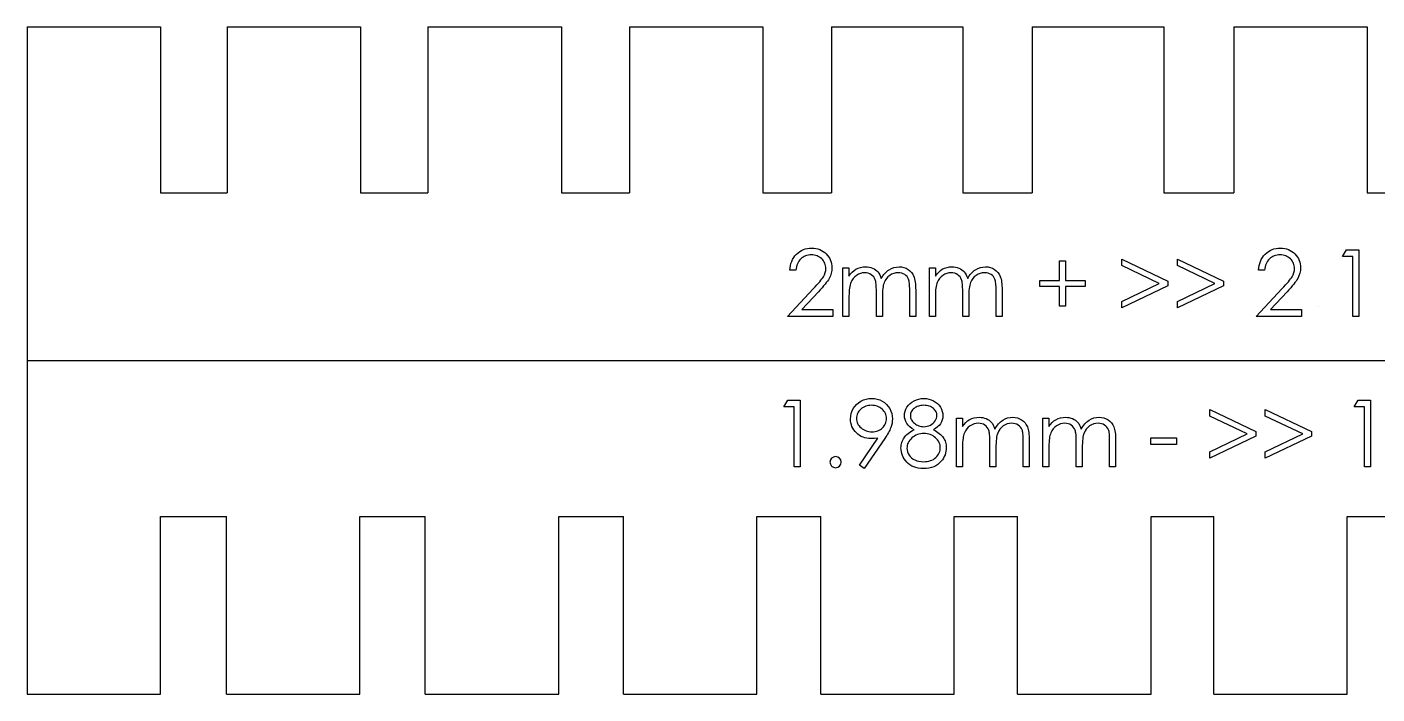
# Model space of a CAD drawing. Header units: millimetres. Extents: x -32 to 53.9, y -10 to 14.
# Drawn here: x -32 to 8.47, y -10 to 10 of the extents above; entities that cross this region are included whole.
import ezdxf

# ---------------------------------------------------------------- set-up
doc = ezdxf.new("R2010")
doc.units = ezdxf.units.MM

msp = doc.modelspace()

# ---------------------------------------------------------------- linework, layer by layer
at = {"color": 7, "linetype": 'Continuous'}
for p, q in [((-32, 10), (-28, 10)), ((-32, 10), (-32, -10)), ((-28, 10), (-28, 5.026)), ((-26, 10), (-22, 10)), ((-26, 10), (-26, 5.026)), ((-22, 10), (-22, 5.026)), ((-19.98, 10), (-15.98, 10)), ((-19.98, 10), (-19.98, 5.026)), ((-15.98, 10), (-15.98, 5.026)), ((-13.94, 10), (-9.94, 10)), ((-13.94, 10), (-13.94, 5.026)), ((-13.94, 10), (-9.94, 10)), ((-9.94, 10), (-9.94, 5.026)), ((-7.88, 10), (-7.88, 5.026)), ((-7.88, 10), (-3.94, 10)), ((-7.88, 10), (-3.94, 10)), ((-3.94, 10), (-3.94, 5.026)), ((-1.86, 10), (2.08, 10)), ((-1.86, 10), (-1.86, 5.026)), ((-1.86, 10), (2.08, 10)), ((2.08, 10), (2.08, 5.026)), ((4.18, 10), (4.18, 5.026)), ((4.18, 10), (8.18, 10)), ((8.18, 10), (8.18, 5.026)), ((-28, 5.026), (-26, 5.026)), ((-22, 5.026), (-19.98, 5.026)), ((-15.98, 5.026), (-13.94, 5.026)), ((-9.94, 5.026), (-7.88, 5.026)), ((-3.94, 5.026), (-1.86, 5.026)), ((2.08, 5.026), (4.18, 5.026)), ((8.18, 5.026), (10.3, 5.026)), ((6.708, 1.629), (6.708, 1.629)), ((-32, 0), (32, 0)), ((-28, -10), (-28, -4.674)), ((-28, -4.674), (-26.02, -4.674)), ((-26.02, -10), (-26.02, -4.674)), ((-22.02, -10), (-22.02, -4.674)), ((-22.02, -4.674), (-20.06, -4.674)), ((-20.06, -10), (-20.06, -4.674)), ((-16.06, -10), (-16.06, -4.674)), ((-16.06, -4.674), (-14.12, -4.674)), ((-14.12, -10), (-14.12, -4.674)), ((-10.12, -4.674), (-8.2, -4.674)), ((-10.12, -10), (-10.12, -4.674)), ((-8.2, -10), (-8.2, -4.674)), ((-4.2, -4.674), (-2.3, -4.674)), ((-4.2, -10), (-4.2, -4.674)), ((-2.3, -10), (-2.3, -4.674)), ((1.7, -4.674), (3.58, -4.674)), ((1.7, -10), (1.7, -4.674)), ((3.58, -10), (3.58, -4.674)), ((7.58, -10), (7.58, -4.674)), ((7.58, -4.674), (9.44, -4.674)), ((-32, -10), (-28, -10)), ((-26.02, -10), (-22.02, -10)), ((-20.06, -10), (-16.06, -10)), ((-14.12, -10), (-10.12, -10)), ((-8.2, -10), (-4.2, -10)), ((-2.3, -10), (1.7, -10)), ((3.58, -10), (7.58, -10))]:
    msp.add_line(p, q, dxfattribs=at)
at = {"color": 7, "linetype": 'Continuous', "flags": 128}
for points in [[(-8.946, 2.706), (-9.125, 2.706), (-9.125, 2.706), (-9.121, 2.777), (-9.11, 2.845), (-9.095, 2.91), (-9.073, 2.971), (-9.046, 3.03), (-9.014, 3.085), (-8.976, 3.137), (-8.932, 3.185), (-8.884, 3.229), (-8.833, 3.267), (-8.78, 3.299), (-8.724, 3.326), (-8.665, 3.346), (-8.604, 3.361), (-8.54, 3.37), (-8.473, 3.373), (-8.473, 3.373), (-8.407, 3.37), (-8.345, 3.361), (-8.285, 3.348), (-8.229, 3.328), (-8.176, 3.303), (-8.126, 3.273), (-8.079, 3.237), (-8.036, 3.195), (-7.997, 3.15), (-7.963, 3.103), (-7.934, 3.054), (-7.911, 3.003), (-7.893, 2.949), (-7.879, 2.894), (-7.872, 2.837), (-7.869, 2.778), (-7.869, 2.778), (-7.874, 2.695), (-7.89, 2.614), (-7.915, 2.536), (-7.952, 2.461), (-7.975, 2.423), (-8.003, 2.381), (-8.036, 2.335), (-8.074, 2.287), (-8.117, 2.235), (-8.164, 2.18), (-8.216, 2.122), (-8.274, 2.06), (-8.274, 2.06), (-8.774, 1.526), (-8.774, 1.526), (-7.843, 1.526), (-7.843, 1.526), (-7.843, 1.321), (-7.843, 1.321), (-9.202, 1.321), (-9.202, 1.321), (-8.427, 2.149), (-8.427, 2.149), (-8.37, 2.208), (-8.319, 2.264), (-8.273, 2.315), (-8.232, 2.362), (-8.196, 2.406), (-8.165, 2.445), (-8.14, 2.481), (-8.12, 2.512), (-8.089, 2.572), (-8.066, 2.634), (-8.053, 2.697), (-8.049, 2.762), (-8.049, 2.762), (-8.051, 2.803), (-8.057, 2.842), (-8.066, 2.88), (-8.08, 2.916), (-8.098, 2.951), (-8.119, 2.985), (-8.145, 3.017), (-8.174, 3.048), (-8.207, 3.076), (-8.241, 3.1), (-8.276, 3.121), (-8.314, 3.137), (-8.354, 3.151), (-8.395, 3.16), (-8.438, 3.165), (-8.482, 3.167), (-8.482, 3.167), (-8.529, 3.165), (-8.574, 3.16), (-8.617, 3.15), (-8.658, 3.137), (-8.697, 3.12), (-8.734, 3.099), (-8.768, 3.074), (-8.801, 3.046), (-8.831, 3.014), (-8.858, 2.979), (-8.881, 2.941), (-8.901, 2.901), (-8.917, 2.856), (-8.93, 2.809), (-8.94, 2.759), (-8.946, 2.706)], [(5.105, 2.706), (4.926, 2.706), (4.926, 2.706), (4.931, 2.777), (4.941, 2.845), (4.957, 2.91), (4.978, 2.971), (5.005, 3.03), (5.038, 3.085), (5.076, 3.137), (5.119, 3.185), (5.167, 3.229), (5.218, 3.267), (5.271, 3.299), (5.327, 3.326), (5.386, 3.346), (5.447, 3.361), (5.511, 3.37), (5.578, 3.373), (5.578, 3.373), (5.644, 3.37), (5.707, 3.361), (5.766, 3.348), (5.822, 3.328), (5.875, 3.303), (5.925, 3.273), (5.972, 3.237), (6.015, 3.195), (6.054, 3.15), (6.088, 3.103), (6.117, 3.054), (6.141, 3.003), (6.159, 2.949), (6.172, 2.894), (6.179, 2.837), (6.182, 2.778), (6.182, 2.778), (6.177, 2.695), (6.161, 2.614), (6.136, 2.536), (6.099, 2.461), (6.076, 2.423), (6.048, 2.381), (6.015, 2.335), (5.978, 2.287), (5.935, 2.235), (5.887, 2.18), (5.835, 2.122), (5.778, 2.06), (5.778, 2.06), (5.277, 1.526), (5.277, 1.526), (6.208, 1.526), (6.208, 1.526), (6.208, 1.321), (6.208, 1.321), (4.849, 1.321), (4.849, 1.321), (5.625, 2.149), (5.625, 2.149), (5.681, 2.208), (5.732, 2.264), (5.778, 2.315), (5.819, 2.362), (5.855, 2.406), (5.886, 2.445), (5.911, 2.481), (5.931, 2.512), (5.963, 2.572), (5.985, 2.634), (5.998, 2.697), (6.003, 2.762), (6.003, 2.762), (6.001, 2.803), (5.995, 2.842), (5.985, 2.88), (5.972, 2.916), (5.953, 2.951), (5.932, 2.985), (5.907, 3.017), (5.877, 3.048), (5.845, 3.076), (5.81, 3.1), (5.775, 3.121), (5.737, 3.137), (5.697, 3.151), (5.657, 3.16), (5.614, 3.165), (5.569, 3.167), (5.569, 3.167), (5.522, 3.165), (5.477, 3.16), (5.434, 3.15), (5.393, 3.137), (5.355, 3.12), (5.318, 3.099), (5.283, 3.074), (5.25, 3.046), (5.22, 3.014), (5.193, 2.979), (5.17, 2.941), (5.15, 2.901), (5.134, 2.856), (5.121, 2.809), (5.111, 2.759), (5.105, 2.706)], [(7.556, 3.321), (7.926, 3.321), (7.926, 3.321), (7.926, 1.321), (7.926, 1.321), (7.746, 1.321), (7.746, 1.321), (7.746, 3.116), (7.746, 3.116), (7.439, 3.116), (7.439, 3.116), (7.556, 3.321)], [(-1.049, 2.398), (-1.049, 2.988), (-1.049, 2.988), (-0.869, 2.988), (-0.869, 2.988), (-0.869, 2.398), (-0.869, 2.398), (-0.279, 2.398), (-0.279, 2.398), (-0.279, 2.219), (-0.279, 2.219), (-0.869, 2.219), (-0.869, 2.219), (-0.869, 1.629), (-0.869, 1.629), (-1.049, 1.629), (-1.049, 1.629), (-1.049, 2.219), (-1.049, 2.219), (-1.638, 2.219), (-1.638, 2.219), (-1.638, 2.398), (-1.638, 2.398), (-1.049, 2.398)], [(0.823, 1.773), (1.946, 2.308), (1.946, 2.308), (0.823, 2.844), (0.823, 2.844), (0.823, 3.039), (0.823, 3.039), (2.208, 2.379), (2.208, 2.379), (2.208, 2.238), (2.208, 2.238), (0.823, 1.578), (0.823, 1.578), (0.823, 1.773)], [(2.49, 1.773), (3.613, 2.308), (3.613, 2.308), (2.49, 2.844), (2.49, 2.844), (2.49, 3.039), (2.49, 3.039), (3.875, 2.379), (3.875, 2.379), (3.875, 2.238), (3.875, 2.238), (2.49, 1.578), (2.49, 1.578), (2.49, 1.773)], [(-7.536, 2.783), (-7.356, 2.783), (-7.356, 2.783), (-7.356, 2.529), (-7.356, 2.529), (-7.307, 2.594), (-7.256, 2.651), (-7.205, 2.697), (-7.153, 2.734), (-7.153, 2.734), (-7.081, 2.767), (-7.006, 2.79), (-6.93, 2.804), (-6.852, 2.808), (-6.852, 2.808), (-6.799, 2.806), (-6.748, 2.798), (-6.698, 2.785), (-6.649, 2.766), (-6.603, 2.744), (-6.562, 2.717), (-6.525, 2.688), (-6.492, 2.655), (-6.463, 2.616), (-6.436, 2.57), (-6.41, 2.517), (-6.387, 2.455), (-6.387, 2.455), (-6.363, 2.498), (-6.337, 2.537), (-6.31, 2.574), (-6.282, 2.608), (-6.252, 2.639), (-6.22, 2.668), (-6.188, 2.695), (-6.153, 2.718), (-6.082, 2.758), (-6.007, 2.786), (-5.931, 2.803), (-5.851, 2.808), (-5.851, 2.808), (-5.778, 2.804), (-5.709, 2.79), (-5.644, 2.766), (-5.584, 2.732), (-5.53, 2.691), (-5.483, 2.641), (-5.444, 2.585), (-5.412, 2.52), (-5.399, 2.484), (-5.388, 2.444), (-5.378, 2.399), (-5.37, 2.35), (-5.364, 2.298), (-5.36, 2.24), (-5.357, 2.179), (-5.356, 2.113), (-5.356, 2.113), (-5.356, 1.321), (-5.356, 1.321), (-5.536, 1.321), (-5.536, 1.321), (-5.536, 2.114), (-5.536, 2.114), (-5.536, 2.17), (-5.538, 2.221), (-5.54, 2.268), (-5.544, 2.311), (-5.549, 2.348), (-5.555, 2.382), (-5.562, 2.411), (-5.57, 2.435), (-5.59, 2.476), (-5.616, 2.514), (-5.648, 2.547), (-5.686, 2.576), (-5.729, 2.599), (-5.776, 2.616), (-5.827, 2.626), (-5.882, 2.629), (-5.882, 2.629), (-5.95, 2.624), (-6.014, 2.609), (-6.077, 2.584), (-6.135, 2.549), (-6.189, 2.506), (-6.235, 2.455), (-6.273, 2.399), (-6.303, 2.335), (-6.316, 2.299), (-6.327, 2.258), (-6.335, 2.21), (-6.343, 2.157), (-6.349, 2.099), (-6.353, 2.035), (-6.355, 1.965), (-6.356, 1.89), (-6.356, 1.89), (-6.356, 1.321), (-6.356, 1.321), (-6.536, 1.321), (-6.536, 1.321), (-6.536, 2.064), (-6.536, 2.064), (-6.536, 2.127), (-6.538, 2.185), (-6.54, 2.238), (-6.544, 2.285), (-6.549, 2.327), (-6.555, 2.364), (-6.561, 2.395), (-6.569, 2.421), (-6.589, 2.466), (-6.615, 2.506), (-6.647, 2.542), (-6.686, 2.572), (-6.729, 2.597), (-6.777, 2.615), (-6.828, 2.625), (-6.883, 2.629), (-6.883, 2.629), (-6.948, 2.624), (-7.011, 2.609), (-7.072, 2.585), (-7.131, 2.551), (-7.184, 2.508), (-7.231, 2.459), (-7.27, 2.403), (-7.301, 2.34), (-7.314, 2.305), (-7.325, 2.266), (-7.335, 2.222), (-7.342, 2.173), (-7.349, 2.121), (-7.353, 2.064), (-7.355, 2.002), (-7.356, 1.936), (-7.356, 1.936), (-7.356, 1.321), (-7.356, 1.321), (-7.536, 1.321), (-7.536, 1.321), (-7.536, 2.783)], [(-4.946, 2.783), (-4.766, 2.783), (-4.766, 2.783), (-4.766, 2.529), (-4.766, 2.529), (-4.717, 2.594), (-4.666, 2.651), (-4.615, 2.697), (-4.564, 2.734), (-4.564, 2.734), (-4.491, 2.767), (-4.417, 2.79), (-4.341, 2.804), (-4.262, 2.808), (-4.262, 2.808), (-4.21, 2.806), (-4.158, 2.798), (-4.108, 2.785), (-4.06, 2.766), (-4.014, 2.744), (-3.972, 2.717), (-3.935, 2.688), (-3.903, 2.655), (-3.873, 2.616), (-3.846, 2.57), (-3.821, 2.517), (-3.797, 2.455), (-3.797, 2.455), (-3.773, 2.498), (-3.748, 2.537), (-3.72, 2.574), (-3.692, 2.608), (-3.662, 2.639), (-3.631, 2.668), (-3.598, 2.695), (-3.563, 2.718), (-3.492, 2.758), (-3.417, 2.786), (-3.341, 2.803), (-3.261, 2.808), (-3.261, 2.808), (-3.188, 2.804), (-3.119, 2.79), (-3.055, 2.766), (-2.994, 2.732), (-2.94, 2.691), (-2.893, 2.641), (-2.854, 2.585), (-2.823, 2.52), (-2.809, 2.484), (-2.798, 2.444), (-2.788, 2.399), (-2.78, 2.35), (-2.774, 2.298), (-2.77, 2.24), (-2.767, 2.179), (-2.766, 2.113), (-2.766, 2.113), (-2.766, 1.321), (-2.766, 1.321), (-2.946, 1.321), (-2.946, 1.321), (-2.946, 2.114), (-2.946, 2.114), (-2.946, 2.17), (-2.948, 2.221), (-2.951, 2.268), (-2.954, 2.311), (-2.959, 2.348), (-2.965, 2.382), (-2.972, 2.411), (-2.98, 2.435), (-3, 2.476), (-3.026, 2.514), (-3.058, 2.547), (-3.096, 2.576), (-3.139, 2.599), (-3.186, 2.616), (-3.237, 2.626), (-3.292, 2.629), (-3.292, 2.629), (-3.36, 2.624), (-3.425, 2.609), (-3.487, 2.584), (-3.546, 2.549), (-3.599, 2.506), (-3.645, 2.455), (-3.683, 2.399), (-3.714, 2.335), (-3.726, 2.299), (-3.737, 2.258), (-3.746, 2.21), (-3.753, 2.157), (-3.759, 2.099), (-3.763, 2.035), (-3.766, 1.965), (-3.766, 1.89), (-3.766, 1.89), (-3.766, 1.321), (-3.766, 1.321), (-3.946, 1.321), (-3.946, 1.321), (-3.946, 2.064), (-3.946, 2.064), (-3.946, 2.127), (-3.948, 2.185), (-3.951, 2.238), (-3.954, 2.285), (-3.959, 2.327), (-3.965, 2.364), (-3.972, 2.395), (-3.98, 2.421), (-3.999, 2.466), (-4.025, 2.506), (-4.058, 2.542), (-4.096, 2.572), (-4.139, 2.597), (-4.187, 2.615), (-4.238, 2.625), (-4.294, 2.629), (-4.294, 2.629), (-4.359, 2.624), (-4.422, 2.609), (-4.482, 2.585), (-4.541, 2.551), (-4.595, 2.508), (-4.641, 2.459), (-4.68, 2.403), (-4.711, 2.34), (-4.724, 2.305), (-4.735, 2.266), (-4.745, 2.222), (-4.752, 2.173), (-4.759, 2.121), (-4.763, 2.064), (-4.766, 2.002), (-4.766, 1.936), (-4.766, 1.936), (-4.766, 1.321), (-4.766, 1.321), (-4.946, 1.321), (-4.946, 1.321), (-4.946, 2.783)], [(-9.193, -1.189), (-8.823, -1.189), (-8.823, -1.189), (-8.823, -3.189), (-8.823, -3.189), (-9.002, -3.189), (-9.002, -3.189), (-9.002, -1.394), (-9.002, -1.394), (-9.31, -1.394), (-9.31, -1.394), (-9.193, -1.189)], [(-6.9, -3.24), (-7.043, -3.141), (-7.043, -3.141), (-6.487, -2.328), (-6.487, -2.328), (-6.594, -2.339), (-6.698, -2.343), (-6.698, -2.343), (-6.76, -2.34), (-6.821, -2.332), (-6.879, -2.319), (-6.934, -2.3), (-6.987, -2.276), (-7.038, -2.247), (-7.086, -2.212), (-7.132, -2.172), (-7.173, -2.128), (-7.21, -2.081), (-7.24, -2.032), (-7.266, -1.981), (-7.285, -1.927), (-7.299, -1.871), (-7.307, -1.812), (-7.31, -1.75), (-7.31, -1.75), (-7.305, -1.667), (-7.29, -1.587), (-7.264, -1.512), (-7.228, -1.441), (-7.183, -1.375), (-7.129, -1.317), (-7.067, -1.265), (-6.996, -1.22), (-6.919, -1.184), (-6.84, -1.158), (-6.758, -1.143), (-6.673, -1.138), (-6.673, -1.138), (-6.591, -1.143), (-6.511, -1.158), (-6.434, -1.183), (-6.361, -1.218), (-6.293, -1.263), (-6.233, -1.315), (-6.18, -1.375), (-6.135, -1.444), (-6.1, -1.517), (-6.074, -1.593), (-6.059, -1.671), (-6.054, -1.752), (-6.054, -1.752), (-6.057, -1.815), (-6.066, -1.879), (-6.082, -1.946), (-6.104, -2.013), (-6.118, -2.048), (-6.134, -2.084), (-6.153, -2.123), (-6.174, -2.162), (-6.198, -2.204), (-6.224, -2.248), (-6.253, -2.293), (-6.284, -2.34), (-6.284, -2.34), (-6.9, -3.24)], [(-4.825, -2.075), (-4.776, -2.101), (-4.731, -2.128), (-4.689, -2.156), (-4.651, -2.184), (-4.615, -2.214), (-4.584, -2.245), (-4.556, -2.276), (-4.531, -2.308), (-4.509, -2.342), (-4.49, -2.376), (-4.474, -2.412), (-4.462, -2.448), (-4.451, -2.486), (-4.444, -2.525), (-4.44, -2.565), (-4.438, -2.607), (-4.438, -2.607), (-4.441, -2.664), (-4.448, -2.72), (-4.46, -2.775), (-4.476, -2.827), (-4.498, -2.879), (-4.524, -2.927), (-4.554, -2.975), (-4.59, -3.021), (-4.59, -3.021), (-4.639, -3.072), (-4.692, -3.117), (-4.751, -3.155), (-4.815, -3.186), (-4.884, -3.21), (-4.958, -3.227), (-5.037, -3.237), (-5.121, -3.24), (-5.121, -3.24), (-5.201, -3.237), (-5.277, -3.228), (-5.348, -3.213), (-5.413, -3.192), (-5.474, -3.165), (-5.529, -3.132), (-5.58, -3.093), (-5.625, -3.048), (-5.666, -2.999), (-5.701, -2.949), (-5.73, -2.897), (-5.754, -2.845), (-5.773, -2.791), (-5.786, -2.736), (-5.794, -2.68), (-5.797, -2.623), (-5.797, -2.623), (-5.796, -2.581), (-5.791, -2.54), (-5.784, -2.5), (-5.774, -2.462), (-5.761, -2.424), (-5.745, -2.387), (-5.726, -2.352), (-5.704, -2.317), (-5.679, -2.284), (-5.651, -2.251), (-5.618, -2.22), (-5.582, -2.189), (-5.543, -2.159), (-5.5, -2.13), (-5.453, -2.102), (-5.403, -2.075), (-5.403, -2.075), (-5.471, -2.035), (-5.53, -1.991), (-5.581, -1.942), (-5.622, -1.889), (-5.654, -1.833), (-5.676, -1.774), (-5.69, -1.714), (-5.695, -1.651), (-5.695, -1.651), (-5.69, -1.587), (-5.675, -1.524), (-5.651, -1.462), (-5.617, -1.401), (-5.575, -1.343), (-5.525, -1.291), (-5.468, -1.246), (-5.404, -1.208), (-5.334, -1.177), (-5.262, -1.155), (-5.187, -1.142), (-5.109, -1.138), (-5.109, -1.138), (-5.032, -1.142), (-4.96, -1.155), (-4.889, -1.178), (-4.822, -1.209), (-4.76, -1.247), (-4.705, -1.292), (-4.657, -1.344), (-4.616, -1.401), (-4.583, -1.463), (-4.56, -1.526), (-4.546, -1.591), (-4.541, -1.657), (-4.541, -1.657), (-4.545, -1.722), (-4.558, -1.783), (-4.581, -1.841), (-4.612, -1.895), (-4.652, -1.945), (-4.7, -1.992), (-4.758, -2.035), (-4.825, -2.075)], [(7.91, -1.189), (8.28, -1.189), (8.28, -1.189), (8.28, -3.189), (8.28, -3.189), (8.1, -3.189), (8.1, -3.189), (8.1, -1.394), (8.1, -1.394), (7.792, -1.394), (7.792, -1.394), (7.91, -1.189)], [(-6.664, -2.138), (-6.617, -2.136), (-6.572, -2.131), (-6.529, -2.121), (-6.489, -2.109), (-6.451, -2.093), (-6.415, -2.073), (-6.382, -2.049), (-6.351, -2.022), (-6.324, -1.992), (-6.3, -1.96), (-6.279, -1.927), (-6.263, -1.893), (-6.25, -1.857), (-6.24, -1.82), (-6.235, -1.781), (-6.233, -1.74), (-6.233, -1.74), (-6.235, -1.7), (-6.241, -1.661), (-6.252, -1.624), (-6.266, -1.588), (-6.284, -1.554), (-6.307, -1.521), (-6.334, -1.489), (-6.365, -1.46), (-6.398, -1.432), (-6.433, -1.409), (-6.471, -1.389), (-6.51, -1.372), (-6.55, -1.359), (-6.593, -1.35), (-6.637, -1.345), (-6.683, -1.343), (-6.683, -1.343), (-6.728, -1.345), (-6.772, -1.35), (-6.814, -1.359), (-6.855, -1.372), (-6.893, -1.389), (-6.931, -1.409), (-6.966, -1.432), (-7, -1.46), (-7.03, -1.489), (-7.057, -1.521), (-7.079, -1.554), (-7.098, -1.588), (-7.112, -1.624), (-7.123, -1.661), (-7.129, -1.7), (-7.131, -1.74), (-7.131, -1.74), (-7.129, -1.781), (-7.122, -1.82), (-7.111, -1.857), (-7.097, -1.893), (-7.077, -1.927), (-7.054, -1.96), (-7.026, -1.992), (-6.994, -2.022), (-6.959, -2.049), (-6.922, -2.073), (-6.883, -2.093), (-6.843, -2.109), (-6.801, -2.121), (-6.757, -2.131), (-6.712, -2.136), (-6.664, -2.138)], [(-5.119, -1.343), (-5.161, -1.345), (-5.201, -1.349), (-5.239, -1.356), (-5.275, -1.366), (-5.31, -1.379), (-5.343, -1.395), (-5.373, -1.413), (-5.403, -1.435), (-5.429, -1.459), (-5.452, -1.483), (-5.471, -1.509), (-5.487, -1.536), (-5.499, -1.564), (-5.508, -1.593), (-5.514, -1.623), (-5.515, -1.654), (-5.515, -1.654), (-5.513, -1.685), (-5.508, -1.715), (-5.498, -1.745), (-5.485, -1.774), (-5.468, -1.802), (-5.447, -1.829), (-5.423, -1.856), (-5.394, -1.882), (-5.363, -1.906), (-5.331, -1.927), (-5.298, -1.944), (-5.263, -1.958), (-5.227, -1.97), (-5.189, -1.978), (-5.151, -1.982), (-5.111, -1.984), (-5.111, -1.984), (-5.06, -1.981), (-5.011, -1.972), (-4.963, -1.958), (-4.916, -1.938), (-4.872, -1.913), (-4.834, -1.883), (-4.8, -1.849), (-4.772, -1.811), (-4.75, -1.771), (-4.733, -1.731), (-4.724, -1.69), (-4.72, -1.65), (-4.72, -1.65), (-4.722, -1.621), (-4.727, -1.594), (-4.735, -1.567), (-4.746, -1.54), (-4.76, -1.514), (-4.778, -1.489), (-4.798, -1.464), (-4.823, -1.44), (-4.849, -1.417), (-4.879, -1.397), (-4.912, -1.381), (-4.948, -1.367), (-4.986, -1.357), (-5.027, -1.349), (-5.071, -1.345), (-5.119, -1.343)], [(3.459, -2.738), (4.582, -2.202), (4.582, -2.202), (3.459, -1.666), (3.459, -1.666), (3.459, -1.471), (3.459, -1.471), (4.844, -2.132), (4.844, -2.132), (4.844, -2.272), (4.844, -2.272), (3.459, -2.933), (3.459, -2.933), (3.459, -2.738)], [(5.126, -2.738), (6.248, -2.202), (6.248, -2.202), (5.126, -1.666), (5.126, -1.666), (5.126, -1.471), (5.126, -1.471), (6.51, -2.132), (6.51, -2.132), (6.51, -2.272), (6.51, -2.272), (5.126, -2.933), (5.126, -2.933), (5.126, -2.738)], [(-4.131, -1.728), (-3.951, -1.728), (-3.951, -1.728), (-3.951, -1.982), (-3.951, -1.982), (-3.901, -1.916), (-3.851, -1.86), (-3.8, -1.813), (-3.748, -1.776), (-3.748, -1.776), (-3.676, -1.744), (-3.601, -1.72), (-3.525, -1.707), (-3.447, -1.702), (-3.447, -1.702), (-3.394, -1.705), (-3.343, -1.712), (-3.293, -1.726), (-3.244, -1.744), (-3.198, -1.767), (-3.157, -1.793), (-3.12, -1.823), (-3.087, -1.856), (-3.058, -1.894), (-3.03, -1.94), (-3.005, -1.994), (-2.982, -2.055), (-2.982, -2.055), (-2.958, -2.013), (-2.932, -1.974), (-2.905, -1.937), (-2.877, -1.903), (-2.847, -1.871), (-2.815, -1.842), (-2.782, -1.816), (-2.748, -1.792), (-2.677, -1.753), (-2.602, -1.724), (-2.526, -1.708), (-2.446, -1.702), (-2.446, -1.702), (-2.373, -1.707), (-2.304, -1.721), (-2.239, -1.745), (-2.179, -1.778), (-2.125, -1.82), (-2.078, -1.869), (-2.039, -1.925), (-2.007, -1.99), (-1.994, -2.026), (-1.983, -2.067), (-1.973, -2.111), (-1.965, -2.16), (-1.959, -2.213), (-1.955, -2.27), (-1.952, -2.332), (-1.951, -2.397), (-1.951, -2.397), (-1.951, -3.189), (-1.951, -3.189), (-2.131, -3.189), (-2.131, -3.189), (-2.131, -2.397), (-2.131, -2.397), (-2.131, -2.341), (-2.133, -2.289), (-2.135, -2.242), (-2.139, -2.2), (-2.144, -2.162), (-2.15, -2.129), (-2.157, -2.1), (-2.165, -2.076), (-2.185, -2.034), (-2.211, -1.996), (-2.243, -1.964), (-2.281, -1.935), (-2.324, -1.911), (-2.371, -1.895), (-2.422, -1.885), (-2.477, -1.881), (-2.477, -1.881), (-2.545, -1.886), (-2.609, -1.901), (-2.671, -1.926), (-2.73, -1.962), (-2.784, -2.005), (-2.83, -2.055), (-2.868, -2.112), (-2.898, -2.175), (-2.911, -2.211), (-2.921, -2.253), (-2.93, -2.3), (-2.938, -2.353), (-2.944, -2.411), (-2.948, -2.476), (-2.95, -2.545), (-2.951, -2.621), (-2.951, -2.621), (-2.951, -3.189), (-2.951, -3.189), (-3.131, -3.189), (-3.131, -3.189), (-3.131, -2.446), (-3.131, -2.446), (-3.131, -2.383), (-3.133, -2.325), (-3.135, -2.272), (-3.139, -2.225), (-3.144, -2.183), (-3.149, -2.147), (-3.156, -2.115), (-3.164, -2.089), (-3.184, -2.044), (-3.21, -2.004), (-3.242, -1.969), (-3.281, -1.938), (-3.324, -1.913), (-3.372, -1.895), (-3.423, -1.885), (-3.478, -1.881), (-3.478, -1.881), (-3.543, -1.886), (-3.606, -1.901), (-3.667, -1.925), (-3.726, -1.96), (-3.779, -2.002), (-3.826, -2.051), (-3.865, -2.107), (-3.896, -2.17), (-3.909, -2.205), (-3.92, -2.244), (-3.929, -2.288), (-3.937, -2.337), (-3.944, -2.389), (-3.948, -2.447), (-3.95, -2.508), (-3.951, -2.574), (-3.951, -2.574), (-3.951, -3.189), (-3.951, -3.189), (-4.131, -3.189), (-4.131, -3.189), (-4.131, -1.728)], [(-1.541, -1.728), (-1.361, -1.728), (-1.361, -1.728), (-1.361, -1.982), (-1.361, -1.982), (-1.312, -1.916), (-1.261, -1.86), (-1.21, -1.813), (-1.159, -1.776), (-1.159, -1.776), (-1.086, -1.744), (-1.012, -1.72), (-0.935, -1.707), (-0.857, -1.702), (-0.857, -1.702), (-0.804, -1.705), (-0.753, -1.712), (-0.703, -1.726), (-0.655, -1.744), (-0.609, -1.767), (-0.567, -1.793), (-0.53, -1.823), (-0.498, -1.856), (-0.468, -1.894), (-0.441, -1.94), (-0.415, -1.994), (-0.392, -2.055), (-0.392, -2.055), (-0.368, -2.013), (-0.343, -1.974), (-0.315, -1.937), (-0.287, -1.903), (-0.257, -1.871), (-0.226, -1.842), (-0.193, -1.816), (-0.158, -1.792), (-0.087, -1.753), (-0.012, -1.724), (0.064, -1.708), (0.144, -1.702), (0.144, -1.702), (0.217, -1.707), (0.286, -1.721), (0.351, -1.745), (0.411, -1.778), (0.465, -1.82), (0.512, -1.869), (0.551, -1.925), (0.583, -1.99), (0.596, -2.026), (0.607, -2.067), (0.617, -2.111), (0.625, -2.16), (0.631, -2.213), (0.635, -2.27), (0.638, -2.332), (0.639, -2.397), (0.639, -2.397), (0.639, -3.189), (0.639, -3.189), (0.459, -3.189), (0.459, -3.189), (0.459, -2.397), (0.459, -2.397), (0.459, -2.341), (0.457, -2.289), (0.454, -2.242), (0.451, -2.2), (0.446, -2.162), (0.44, -2.129), (0.433, -2.1), (0.425, -2.076), (0.405, -2.034), (0.379, -1.996), (0.347, -1.964), (0.309, -1.935), (0.266, -1.911), (0.219, -1.895), (0.168, -1.885), (0.113, -1.881), (0.113, -1.881), (0.045, -1.886), (-0.02, -1.901), (-0.082, -1.926), (-0.141, -1.962), (-0.194, -2.005), (-0.24, -2.055), (-0.278, -2.112), (-0.308, -2.175), (-0.321, -2.211), (-0.332, -2.253), (-0.341, -2.3), (-0.348, -2.353), (-0.354, -2.411), (-0.358, -2.476), (-0.361, -2.545), (-0.361, -2.621), (-0.361, -2.621), (-0.361, -3.189), (-0.361, -3.189), (-0.541, -3.189), (-0.541, -3.189), (-0.541, -2.446), (-0.541, -2.446), (-0.541, -2.383), (-0.543, -2.325), (-0.546, -2.272), (-0.549, -2.225), (-0.554, -2.183), (-0.56, -2.147), (-0.566, -2.115), (-0.575, -2.089), (-0.594, -2.044), (-0.62, -2.004), (-0.653, -1.969), (-0.691, -1.938), (-0.734, -1.913), (-0.782, -1.895), (-0.833, -1.885), (-0.889, -1.881), (-0.889, -1.881), (-0.954, -1.886), (-1.016, -1.901), (-1.077, -1.925), (-1.136, -1.96), (-1.189, -2.002), (-1.236, -2.051), (-1.275, -2.107), (-1.306, -2.17), (-1.319, -2.205), (-1.33, -2.244), (-1.34, -2.288), (-1.347, -2.337), (-1.354, -2.389), (-1.358, -2.447), (-1.361, -2.508), (-1.361, -2.574), (-1.361, -2.574), (-1.361, -3.189), (-1.361, -3.189), (-1.541, -3.189), (-1.541, -3.189), (-1.541, -1.728)], [(-5.107, -2.189), (-5.16, -2.191), (-5.211, -2.198), (-5.26, -2.208), (-5.306, -2.222), (-5.351, -2.241), (-5.393, -2.264), (-5.433, -2.29), (-5.471, -2.321), (-5.506, -2.355), (-5.535, -2.39), (-5.56, -2.426), (-5.581, -2.464), (-5.597, -2.503), (-5.609, -2.544), (-5.615, -2.586), (-5.618, -2.629), (-5.618, -2.629), (-5.614, -2.683), (-5.602, -2.734), (-5.583, -2.785), (-5.555, -2.834), (-5.521, -2.88), (-5.48, -2.919), (-5.433, -2.954), (-5.38, -2.983), (-5.321, -3.006), (-5.258, -3.022), (-5.19, -3.032), (-5.119, -3.035), (-5.119, -3.035), (-5.062, -3.033), (-5.01, -3.027), (-4.96, -3.017), (-4.913, -3.003), (-4.869, -2.986), (-4.827, -2.964), (-4.789, -2.938), (-4.754, -2.908), (-4.722, -2.875), (-4.694, -2.841), (-4.671, -2.806), (-4.652, -2.77), (-4.637, -2.732), (-4.626, -2.693), (-4.62, -2.652), (-4.618, -2.61), (-4.618, -2.61), (-4.62, -2.569), (-4.627, -2.53), (-4.638, -2.492), (-4.653, -2.454), (-4.674, -2.418), (-4.698, -2.383), (-4.728, -2.35), (-4.761, -2.317), (-4.798, -2.287), (-4.837, -2.261), (-4.877, -2.239), (-4.919, -2.221), (-4.964, -2.207), (-5.01, -2.197), (-5.057, -2.191), (-5.107, -2.189)], [(1.69, -2.317), (2.459, -2.317), (2.459, -2.317), (2.459, -2.522), (2.459, -2.522), (1.69, -2.522), (1.69, -2.522), (1.69, -2.317)]]:
    msp.add_lwpolyline(points, dxfattribs=at)
at = {"color": 7, "linetype": 'Continuous'}
msp.add_arc((-7.759, -3.048), 0.167, 90.0004, 89.9996, dxfattribs=at)

doc.saveas('drawing.dxf')
